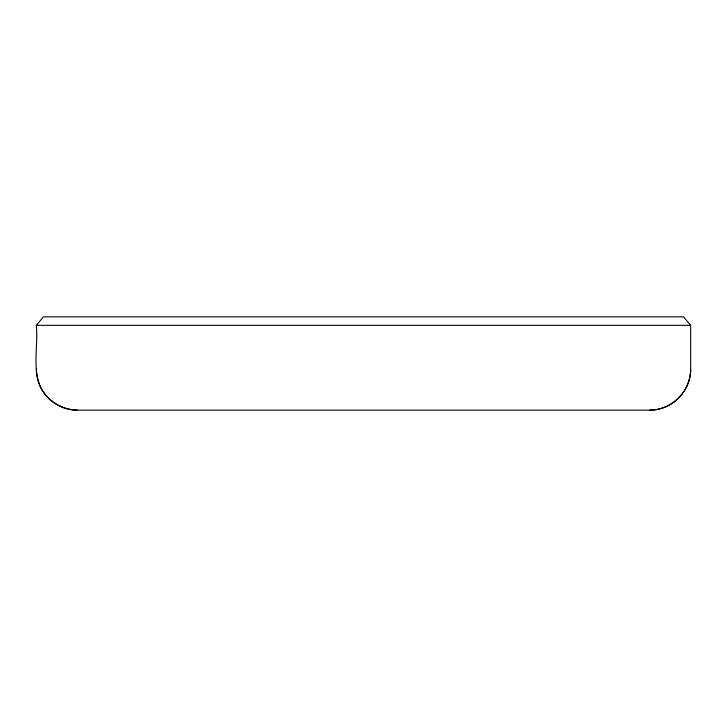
<?xml version="1.0" encoding="UTF-8"?>
<svg xmlns="http://www.w3.org/2000/svg" width="727" height="727" viewBox="0 0 727 727"><rect width="100%" height="100%" fill="white"/><g stroke="black" fill="none" stroke-linecap="round" stroke-linejoin="round"><path stroke-width="1.09" d="M690.65 369.152C690.786 391.09 671.603 410.273 649.665 410.137L77.335 410.137C62.904 409.892 49.263 402.022 41.839 389.645C31.497 369.852 38.386 346.57 36.35 325.342L43.42 316.863L683.58 316.863L690.65 325.342L690.65 369.152A40.985 40.985 0 0 1 649.665 410.137M36.35 325.342L690.65 325.342M77.335 410.137A40.985 40.985 0 0 1 36.35 369.152"/></g></svg>
